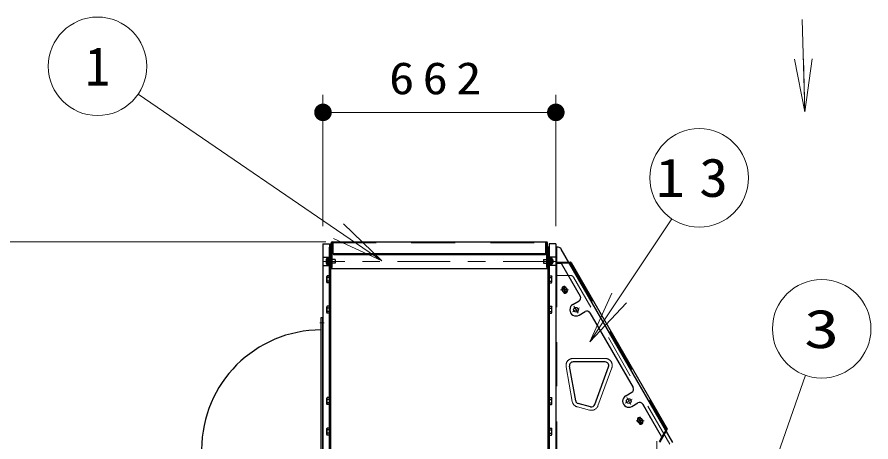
# Model space of a CAD drawing. Units: millimetres on the paper, scale 1:50. Extents: x -385 to 840, y 0 to 267.
# Drawn here: x 97.82 to 146.37, y 205.93 to 230.09 of the extents above; entities that cross this region are included whole.
import ezdxf
from ezdxf.enums import TextEntityAlignment as Align

# ---------------------------------------------------------------- set-up
doc = ezdxf.new("R2010")
doc.units = ezdxf.units.MM
doc.linetypes.add('USER1', pattern=[4.5, 2.5, -2])
doc.linetypes.add('USER2', pattern=[6, 3, -1, 1, -1])
doc.layers.add('1_50', color=7, linetype='Continuous', lineweight=25)
doc.styles.add('ＭＳ ゴシック', font='')
doc.styles.get('ＭＳ ゴシック').set_extended_font_data('MS Gothic')

# ---------------------------------------------------------------- blocks, each defined once
blk = doc.blocks.new('open_arrow')
at = {"color": 0, "linetype": 'Continuous', "lineweight": -2}
blk.add_lwpolyline([(7.5, 1.25), (0, 0), (7.5, -1.25)], dxfattribs=at)
blk = doc.blocks.new('filled_dot')
at = {"color": 0, "linetype": 'Continuous', "lineweight": -2, "const_width": 1.25}
blk.add_lwpolyline([(-0.625, 0, 1), (0.625, 0, 1)], format="xyb", close=True, dxfattribs=at)

msp = doc.modelspace()

# ---------------------------------------------------------------- linework, layer by layer
at = {"layer": '1_50', "lineweight": 13}
for p, q in [((142.461, 229.94), (142.62, 224.704)), ((142.62, 224.704), (142.529, 227.703)), ((143.028, 227.718), (142.62, 224.704)), ((142.62, 224.704), (142.029, 227.687)), ((118.568, 216.215), (104.708, 225.704)), ((115.215, 218.195), (115.215, 225.666)), ((128.455, 218.195), (128.455, 225.666)), ((115.215, 224.666), (128.455, 224.666)), ((130.385, 211.613), (135.052, 218.612)), ((115.373, 217.295), (78.648, 217.295)), ((139.963, 202.035), (142.647, 209.716))]:
    msp.add_line(p, q, dxfattribs=at)
at = {"layer": '1_50', "color": 131}
for p, q in [((115.215, 217.195), (115.215, 193.795)), ((115.215, 217.195), (115.595, 217.195)), ((115.595, 217.195), (115.595, 193.795)), ((128.075, 217.195), (128.075, 193.795)), ((128.455, 217.195), (128.075, 217.195)), ((128.455, 217.195), (128.455, 193.795)), ((128.455, 216.935), (128.455, 194.055)), ((128.59, 216.995), (128.515, 216.995)), ((135.114, 205.895), (128.763, 216.895)), ((115.215, 216.435), (115.595, 216.435)), ((128.455, 216.435), (128.075, 216.435)), ((115.215, 215.955), (115.595, 215.955)), ((128.455, 215.955), (128.075, 215.955)), ((115.115, 212.995), (115.215, 212.995)), ((115.115, 197.995), (115.115, 212.995)), ((115.215, 197.995), (115.215, 212.995)), ((129.583, 208.267), (129.237, 210.239)), ((131.264, 210.473), (129.434, 210.473)), ((130.664, 208.053), (131.451, 210.204)), ((130.426, 207.929), (129.73, 208.108))]:
    msp.add_line(p, q, dxfattribs=at)
at = {"layer": '1_50', "color": 190}
for p, q in [((115.685, 215.845), (115.685, 217.245)), ((115.731, 215.845), (115.731, 217.249)), ((115.735, 217.295), (127.935, 217.295)), ((115.791, 216.616), (115.791, 217.295)), ((127.879, 216.616), (127.879, 217.295)), ((127.939, 215.845), (127.939, 217.249)), ((127.985, 215.845), (127.985, 217.245)), ((128.485, 216.145), (129.288, 216.145)), ((128.485, 216.099), (128.485, 216.145)), ((128.485, 216.099), (128.78, 216.099)), ((128.786, 216.055), (129.846, 214.219)), ((129.233, 216.069), (129.201, 216.125)), ((129.315, 216.047), (129.355, 216.07)), ((129.323, 216.125), (134.785, 206.665)), ((115.685, 215.845), (115.731, 215.845)), ((127.939, 215.845), (127.985, 215.845)), ((129.426, 213.746), (129.773, 213.946)), ((129.776, 213.14), (130.123, 213.34)), ((130.396, 213.266), (132.846, 209.023)), ((132.426, 208.55), (132.773, 208.75)), ((132.776, 207.943), (133.123, 208.143)), ((134.456, 206.235), (133.396, 208.07)), ((133.396, 208.07), (133.846, 207.291)), ((134.383, 205.929), (134.785, 206.625)), ((134.691, 206.615), (134.724, 206.559)), ((134.713, 206.697), (134.753, 206.72)), ((134.343, 205.952), (134.491, 206.207)), ((134.343, 205.952), (134.383, 205.929))]:
    msp.add_line(p, q, dxfattribs=at)
at = {"layer": '1_50', "color": 190, "linetype": 'USER1', "lineweight": 13}
for p, q in [((115.731, 217.249), (127.939, 217.249)), ((128.78, 216.099), (129.285, 216.099)), ((129.285, 216.099), (134.743, 206.645)), ((134.491, 206.207), (134.743, 206.645))]:
    msp.add_line(p, q, dxfattribs=at)
at = {"layer": '1_50', "color": 4}
for p, q in [((115.595, 216.995), (115.659, 216.995)), ((115.595, 193.995), (115.595, 216.995)), ((115.659, 193.995), (115.659, 216.995)), ((115.659, 216.622), (115.659, 215.768)), ((128.011, 216.622), (115.659, 216.622)), ((128.011, 193.995), (128.011, 216.995)), ((128.075, 216.995), (128.011, 216.995)), ((128.011, 215.768), (128.011, 216.622)), ((128.075, 193.995), (128.075, 216.995)), ((115.395, 216.275), (115.395, 216.115)), ((115.515, 216.375), (115.495, 216.375)), ((115.515, 216.011), (115.515, 216.379)), ((115.515, 216.379), (115.565, 216.379)), ((115.515, 216.375), (115.515, 216.015)), ((115.915, 216.295), (115.515, 216.295)), ((115.515, 216.208), (115.565, 216.195)), ((115.515, 216.195), (115.565, 216.181)), ((115.915, 216.095), (115.515, 216.095)), ((115.565, 216.405), (115.565, 215.985)), ((115.595, 216.405), (115.565, 216.405)), ((115.565, 216.011), (115.565, 216.379)), ((115.595, 216.405), (115.595, 215.985)), ((115.915, 216.295), (115.915, 216.095)), ((127.755, 216.295), (127.755, 216.095)), ((127.755, 216.295), (128.155, 216.295)), ((127.755, 216.095), (128.155, 216.095)), ((128.075, 216.405), (128.075, 215.985)), ((128.075, 216.405), (128.105, 216.405)), ((128.105, 216.405), (128.105, 215.985)), ((128.105, 216.011), (128.105, 216.379)), ((128.155, 216.379), (128.105, 216.379)), ((128.155, 216.208), (128.105, 216.195)), ((128.155, 216.195), (128.105, 216.181)), ((128.155, 216.011), (128.155, 216.379)), ((128.155, 216.375), (128.155, 216.015)), ((128.155, 216.375), (128.175, 216.375)), ((128.275, 216.275), (128.275, 216.115)), ((115.515, 216.015), (115.495, 216.015)), ((115.515, 216.011), (115.565, 216.011)), ((115.565, 215.985), (115.595, 215.985)), ((128.011, 215.768), (115.659, 215.768)), ((128.105, 215.985), (128.075, 215.985)), ((128.155, 216.011), (128.105, 216.011)), ((128.155, 216.015), (128.175, 216.015))]:
    msp.add_line(p, q, dxfattribs=at)
at = {"layer": '1_50', "color": 190, "lineweight": 13}
for p, q in [((115.851, 216.579), (127.819, 216.579)), ((115.851, 216.556), (127.819, 216.556))]:
    msp.add_line(p, q, dxfattribs=at)
at = {"layer": '1_50', "color": 4, "linetype": 'USER1', "lineweight": 13}
for p, q in [((128.455, 216.995), (128.455, 193.995)), ((128.519, 216.995), (128.455, 216.995)), ((128.519, 216.995), (128.519, 215.395)), ((129.283, 215.395), (128.455, 215.395)), ((128.519, 195.595), (128.519, 215.395)), ((134.941, 205.795), (129.456, 215.295)), ((131.264, 210.673), (129.434, 210.673)), ((129.386, 208.232), (129.04, 210.204)), ((130.852, 207.985), (131.639, 210.136)), ((130.376, 207.735), (129.68, 207.914))]:
    msp.add_line(p, q, dxfattribs=at)
at = {"layer": '1_50', "color": 4, "linetype": 'USER2', "lineweight": 13}
for p, q in [((128.455, 216.195), (115.215, 216.195)), ((115.595, 216.195), (115.868, 216.195)), ((128.075, 216.195), (127.802, 216.195))]:
    msp.add_line(p, q, dxfattribs=at)
at = {"layer": '1_50', "color": 131, "linetype": 'USER2', "lineweight": 13}
for p, q in [((115.215, 216.195), (115.595, 216.195)), ((128.455, 216.195), (128.075, 216.195)), ((115.028, 212.695), (115.288, 212.695))]:
    msp.add_line(p, q, dxfattribs=at)
at = {"layer": '1_50', "color": 190, "linetype": 'USER2', "lineweight": 13}
for p, q in [((115.847, 216.195), (115.419, 216.195)), ((127.822, 216.195), (128.251, 216.195))]:
    msp.add_line(p, q, dxfattribs=at)
at = {"layer": '1_50'}
for p, q in [((115.453, 216.391), (115.435, 216.36)), ((115.435, 216.03), (115.435, 216.36)), ((115.595, 216.391), (115.453, 216.391)), ((115.595, 216.293), (115.453, 216.293)), ((115.595, 216.097), (115.453, 216.097)), ((115.595, 216.391), (115.595, 215.998)), ((128.075, 216.391), (128.217, 216.391)), ((128.075, 216.391), (128.075, 215.998)), ((128.075, 216.293), (128.217, 216.293)), ((128.075, 216.097), (128.217, 216.097)), ((128.217, 216.391), (128.235, 216.36)), ((128.235, 216.03), (128.235, 216.36)), ((115.453, 215.998), (115.435, 216.03)), ((115.595, 215.998), (115.453, 215.998)), ((128.075, 215.998), (128.217, 215.998)), ((128.217, 215.998), (128.235, 216.03)), ((115.453, 215.371), (115.435, 215.34)), ((115.435, 215.01), (115.435, 215.34)), ((115.595, 215.371), (115.453, 215.371)), ((115.595, 215.273), (115.453, 215.273)), ((115.595, 215.077), (115.453, 215.077)), ((115.595, 215.371), (115.595, 214.978)), ((128.075, 215.371), (128.217, 215.371)), ((128.075, 215.371), (128.075, 214.978)), ((128.075, 215.273), (128.217, 215.273)), ((128.075, 215.077), (128.217, 215.077)), ((128.217, 215.371), (128.235, 215.34)), ((128.235, 215.01), (128.235, 215.34)), ((115.453, 214.978), (115.435, 215.01)), ((115.595, 214.978), (115.453, 214.978)), ((128.075, 214.978), (128.217, 214.978)), ((128.217, 214.978), (128.235, 215.01)), ((115.453, 213.639), (115.435, 213.608)), ((115.595, 213.639), (115.453, 213.639)), ((115.595, 213.639), (115.595, 213.246)), ((128.075, 213.639), (128.217, 213.639)), ((128.075, 213.639), (128.075, 213.246)), ((128.217, 213.639), (128.235, 213.608)), ((115.435, 213.278), (115.435, 213.608)), ((115.453, 213.246), (115.435, 213.278)), ((115.595, 213.541), (115.453, 213.541)), ((115.595, 213.345), (115.453, 213.345)), ((115.595, 213.246), (115.453, 213.246)), ((128.075, 213.541), (128.217, 213.541)), ((128.075, 213.345), (128.217, 213.345)), ((128.075, 213.246), (128.217, 213.246)), ((128.217, 213.246), (128.235, 213.278)), ((128.235, 213.278), (128.235, 213.608)), ((115.453, 208.443), (115.435, 208.412)), ((115.435, 208.082), (115.435, 208.412)), ((115.595, 208.443), (115.453, 208.443)), ((115.595, 208.345), (115.453, 208.345)), ((115.595, 208.443), (115.595, 208.05)), ((128.075, 208.443), (128.217, 208.443)), ((128.075, 208.443), (128.075, 208.05)), ((128.075, 208.345), (128.217, 208.345)), ((128.217, 208.443), (128.235, 208.412)), ((128.235, 208.082), (128.235, 208.412)), ((115.453, 208.05), (115.435, 208.082)), ((115.595, 208.148), (115.453, 208.148)), ((115.595, 208.05), (115.453, 208.05)), ((128.075, 208.148), (128.217, 208.148)), ((128.075, 208.05), (128.217, 208.05)), ((128.217, 208.05), (128.235, 208.082)), ((115.453, 206.711), (115.435, 206.68)), ((115.435, 206.35), (115.435, 206.68)), ((115.453, 206.318), (115.435, 206.35)), ((115.595, 206.711), (115.453, 206.711)), ((115.595, 206.613), (115.453, 206.613)), ((115.595, 206.416), (115.453, 206.416)), ((115.595, 206.711), (115.595, 206.318)), ((128.075, 206.711), (128.217, 206.711)), ((128.075, 206.711), (128.075, 206.318)), ((128.075, 206.613), (128.217, 206.613)), ((128.075, 206.416), (128.217, 206.416)), ((128.217, 206.711), (128.235, 206.68)), ((128.217, 206.318), (128.235, 206.35)), ((128.235, 206.35), (128.235, 206.68)), ((115.595, 206.318), (115.453, 206.318)), ((128.075, 206.318), (128.217, 206.318))]:
    msp.add_line(p, q, dxfattribs=at)
at = {"layer": '1_50', "color": 70, "linetype": 'USER2', "lineweight": 13}
for p, q in [((128.821, 214.494), (129.081, 214.644)), ((129.062, 214.378), (128.841, 214.759)), ((133.141, 207.312), (133.362, 206.93)), ((133.121, 207.046), (133.381, 207.196))]:
    msp.add_line(p, q, dxfattribs=at)
at = {"layer": '1_50', "color": 2, "linetype": 'USER2', "lineweight": 13}
for p, q in [((128.951, 214.799), (128.951, 214.339)), ((128.721, 214.569), (129.181, 214.569)), ((129.716, 213.244), (129.486, 213.642)), ((129.716, 213.244), (129.486, 213.642)), ((129.801, 213.558), (129.402, 213.328)), ((129.402, 213.328), (129.801, 213.558)), ((132.801, 208.362), (132.402, 208.132)), ((132.402, 208.132), (132.801, 208.362)), ((132.716, 208.047), (132.486, 208.446)), ((132.716, 208.047), (132.486, 208.446)), ((133.251, 207.351), (133.251, 206.891)), ((133.021, 207.121), (133.481, 207.121))]:
    msp.add_line(p, q, dxfattribs=at)
at = {"layer": '1_50', "color": 70}
for p, q in [((129.095, 214.559), (129.015, 214.698)), ((128.887, 214.439), (128.807, 214.578)), ((133.107, 207.13), (133.187, 206.991)), ((133.315, 207.25), (133.395, 207.111))]:
    msp.add_line(p, q, dxfattribs=at)
at = {"layer": '1_50', "linetype": 'USER2', "lineweight": 13}
msp.add_line((134.19, 205.973), (134.19, 205.016), dxfattribs=at)
at = {"layer": '1_50', "lineweight": 13}
for centre in [(102.397, 227.286), (136.605, 220.942), (143.571, 212.359)]:
    msp.add_circle(centre, 2.8, dxfattribs=at)
at = {"layer": '1_50', "color": 2}
for centre in [(128.951, 214.569), (129.601, 213.443), (129.601, 213.443), (132.601, 208.247), (132.601, 208.247), (133.251, 207.121)]:
    msp.add_circle(centre, 0.135, dxfattribs=at)
at = {"layer": '1_50', "color": 190}
for centre, radius, start, end in [((115.735, 217.245), 0.05, 90, 180), ((127.935, 217.245), 0.05, 0, 90), ((128.838, 216.085), 0.06, 90, 210), ((129.166, 216.105), 0.04, 30, 90), ((129.285, 216.099), 0.06, 210, 300), ((129.288, 216.105), 0.04, 30, 90), ((129.673, 214.119), 0.2, 300, 30), ((129.601, 213.443), 0.35, 120, 300), ((130.223, 213.166), 0.2, 30, 120), ((132.673, 208.923), 0.2, 300, 30), ((132.601, 208.247), 0.35, 120, 300), ((133.223, 207.97), 0.2, 30, 120), ((134.743, 206.645), 0.06, 120, 210), ((134.689, 206.539), 0.04, 330, 30), ((134.75, 206.645), 0.04, 330, 30), ((134.508, 206.265), 0.06, 210, 330)]:
    msp.add_arc(centre, radius, start, end, dxfattribs=at)
at = {"layer": '1_50', "color": 190, "lineweight": 13}
for centre, start, end in [((115.851, 216.639), 180, 270), ((115.851, 216.616), 180, 270), ((127.819, 216.639), 270, 0), ((127.819, 216.616), 270, 0)]:
    msp.add_arc(centre, 0.06, start, end, dxfattribs=at)
at = {"layer": '1_50', "color": 131}
for centre, radius, start, end in [((128.515, 216.935), 0.06, 90, 180), ((128.59, 216.795), 0.2, 30, 90), ((115.115, 205.495), 6.8, 90, 270), ((129.434, 210.273), 0.2, 90, 189.9721), ((131.264, 210.273), 0.2, 339.8945, 90), ((129.78, 208.301), 0.2, 189.9721, 255.5617), ((130.476, 208.122), 0.2, 255.5617, 339.8945)]:
    msp.add_arc(centre, radius, start, end, dxfattribs=at)
at = {"layer": '1_50', "color": 4}
for centre, start, end in [((115.495, 216.275), 90, 180), ((115.495, 216.115), 180, 270), ((128.175, 216.275), 0, 90), ((128.175, 216.115), 270, 0)]:
    msp.add_arc(centre, 0.1, start, end, dxfattribs=at)
at = {"layer": '1_50'}
for centre, radius, start, end in [((115.525, 216.342), 0.0869, 145.6159, 214.3841), ((115.763, 216.195), 0.325, 162.4121, 197.5879), ((115.525, 216.047), 0.0869, 145.6159, 214.3841), ((128.145, 216.342), 0.0869, 325.6159, 34.3841), ((127.907, 216.195), 0.325, 342.4121, 17.5879), ((128.145, 216.047), 0.0869, 325.6159, 34.3841), ((115.525, 215.322), 0.0869, 145.6159, 214.3841), ((115.763, 215.175), 0.325, 162.4121, 197.5879), ((115.525, 215.028), 0.0869, 145.6159, 214.3841), ((128.145, 215.322), 0.0869, 325.6159, 34.3841), ((127.907, 215.175), 0.325, 342.4121, 17.5879), ((128.145, 215.028), 0.0869, 325.6159, 34.3841), ((115.525, 213.59), 0.0869, 145.6159, 214.3841), ((128.145, 213.59), 0.0869, 325.6159, 34.3841), ((115.763, 213.443), 0.325, 162.4121, 197.5879), ((115.525, 213.296), 0.0869, 145.6159, 214.3841), ((127.907, 213.443), 0.325, 342.4121, 17.5879), ((128.145, 213.296), 0.0869, 325.6159, 34.3841), ((115.525, 208.394), 0.0869, 145.6159, 214.3841), ((115.763, 208.247), 0.325, 162.4121, 197.5879), ((128.145, 208.394), 0.0869, 325.6159, 34.3841), ((127.907, 208.247), 0.325, 342.4121, 17.5879), ((115.525, 208.099), 0.0869, 145.6159, 214.3841), ((128.145, 208.099), 0.0869, 325.6159, 34.3841), ((115.525, 206.662), 0.0869, 145.6159, 214.3841), ((115.763, 206.515), 0.325, 162.4121, 197.5879), ((115.525, 206.367), 0.0869, 145.6159, 214.3841), ((128.145, 206.662), 0.0869, 325.6159, 34.3841), ((127.907, 206.515), 0.325, 342.4121, 17.5879), ((128.145, 206.367), 0.0869, 325.6159, 34.3841)]:
    msp.add_arc(centre, radius, start, end, dxfattribs=at)
at = {"layer": '1_50', "color": 4, "linetype": 'USER1', "lineweight": 13}
for centre, radius, start, end in [((129.283, 215.195), 0.2, 30, 90), ((129.434, 210.273), 0.4, 90, 189.9721), ((131.264, 210.273), 0.4, 339.8945, 90), ((129.78, 208.301), 0.4, 189.9721, 255.5617), ((130.476, 208.122), 0.4, 255.5617, 339.8945)]:
    msp.add_arc(centre, radius, start, end, dxfattribs=at)
at = {"layer": '1_50', "color": 70}
for centre, start, end in [((128.911, 214.638), 30, 210), ((128.991, 214.499), 210, 30), ((133.211, 207.19), 30, 210), ((133.291, 207.051), 210, 30)]:
    msp.add_arc(centre, 0.12, start, end, dxfattribs=at)

# ---------------------------------------------------------------- block references
at = {"layer": '1_50', "lineweight": 13}
for name, p, xscale, yscale, rotation in [('open_arrow', (142.461, 229.94), 0.001, 0.001, 271.7), ('filled_dot', (128.455, 224.666), 0.4, 0.4, 180), ('open_arrow', (118.568, 216.215), 0.4, 0.4, 145.6), ('open_arrow', (130.385, 211.613), 0.4, 0.4, 56.3)]:
    msp.add_blockref(name, p, dxfattribs=dict(at, xscale=xscale, yscale=yscale, rotation=rotation))
at = {"layer": '1_50', "lineweight": 13, "xscale": 0.4, "yscale": 0.4}
msp.add_blockref('filled_dot', (115.215, 224.666), dxfattribs=at)

# ---------------------------------------------------------------- texts
at = {"layer": '1_50', "style": 'ＭＳ ゴシック'}
for s, width, p in [('1', 0.95, (102.397, 227.286)), ('3', 1.35, (143.571, 212.359))]:
    msp.add_text(s, height=2.199, dxfattribs=dict(at, width=width)).set_placement(p, align=Align.MIDDLE_CENTER)
for s, insert, char_height, attachment_point in [('\\T1.33;\\W1.15;662', (121.835, 225.666), 1.833, 8), ('\\T1.5;\\W1.1;13', (136.605, 220.942), 2.199, 5)]:
    msp.add_mtext(s, dxfattribs=dict(at, insert=insert, char_height=char_height, attachment_point=attachment_point))

doc.saveas('drawing.dxf')
